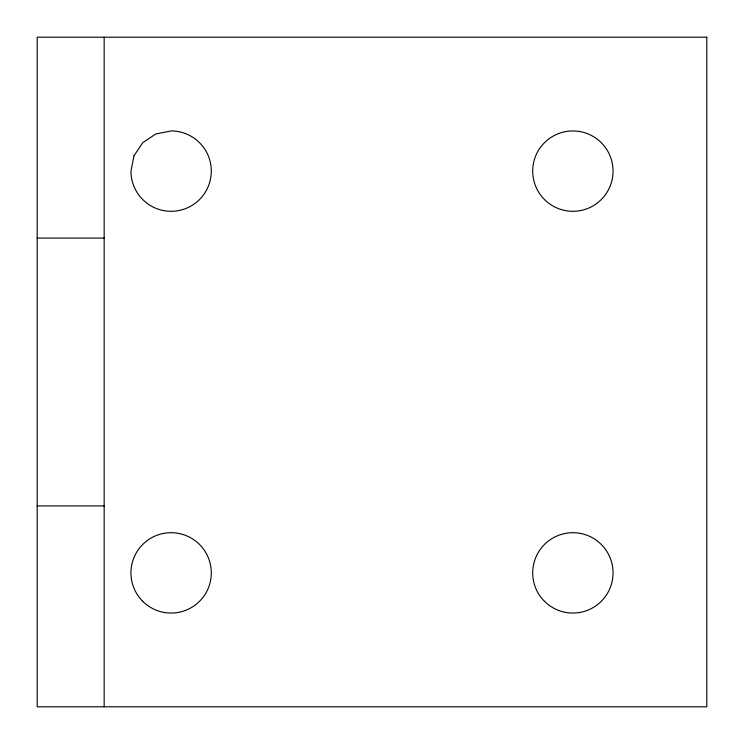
<?xml version="1.0" encoding="UTF-8"?>
<svg xmlns="http://www.w3.org/2000/svg" width="744" height="744" viewBox="0 0 744 744"><rect width="100%" height="100%" fill="white"/><g stroke="black" fill="none" stroke-linecap="round" stroke-linejoin="round"><path stroke-width="1.12" d="M37.2 238.08L104.16 238.08M37.2 505.92L104.16 505.92M104.16 37.2L104.16 706.8M134.004 155.747L130.944 171.12A40.176 40.176 0 0 0 171.12 211.296A40.176 40.176 0 0 0 211.296 171.12A40.176 40.176 0 0 0 171.12 130.944L155.747 134.004L142.708 142.708L134.004 155.747M706.8 37.2L37.2 37.2L37.2 706.8L706.8 706.8L706.8 37.2M544.469 199.532A40.176 40.176 0 0 0 611.689 181.517A40.176 40.176 0 0 0 562.483 132.311A40.176 40.176 0 0 0 544.469 199.532M544.469 601.292A40.176 40.176 0 0 0 611.689 583.277A40.176 40.176 0 0 0 562.483 534.071A40.176 40.176 0 0 0 544.469 601.292M142.708 601.292A40.176 40.176 0 0 0 209.929 583.277A40.176 40.176 0 0 0 160.723 534.071A40.176 40.176 0 0 0 142.708 601.292"/></g></svg>
